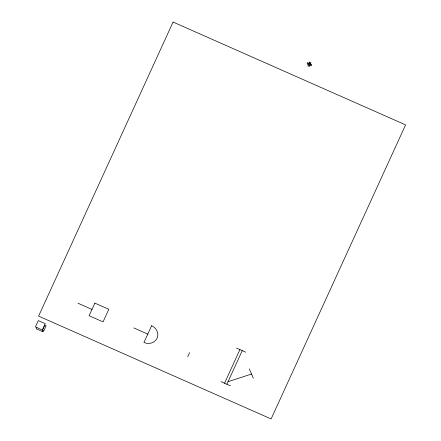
<?xml version="1.0" encoding="UTF-8"?>
<svg xmlns="http://www.w3.org/2000/svg" width="441" height="441" viewBox="0 0 441 441"><rect width="100%" height="100%" fill="white"/><g stroke="black" fill="none" stroke-linecap="round" stroke-linejoin="round"><path stroke-width="0.66" d="M36.873 327.569L36.294 328.832L42.617 331.626L43.196 330.37L35.418 326.913L38.301 320.607L45.274 323.694L42.397 329.995M187.712 356.813L189.63 352.613M224.552 383.207L239.921 349.603M226.878 384.238L242.247 350.628M228.041 381.702L251.519 374.04M309.058 63.322L310.431 63.928M308.446 64.662L309.819 65.268M236.437 348.059L245.736 352.172M78.029 303.248L91.982 309.422M133.832 327.933L147.779 334.102M221.068 381.669L230.367 385.781M249.27 368.891L253.366 378.273M173.081 22.05L38.604 316.114L271.105 418.95L405.582 124.886L173.081 22.05M44.734 325.171L42.209 330.689L43.604 331.307L46.129 325.789L44.734 325.171M94.859 303.121L89.099 315.723L103.051 321.891L108.811 309.29L94.859 303.121M151.621 325.701L143.937 342.503A10.171 9.233 20.5 0 0 157.079 338.214A10.171 9.233 20.5 0 0 151.621 325.701M307.631 62.782L307.09 63.967L311.247 65.808L311.787 64.623L307.631 62.782M309.599 62.142L307.906 65.847L309.279 66.453L310.971 62.749L309.599 62.142"/></g></svg>
